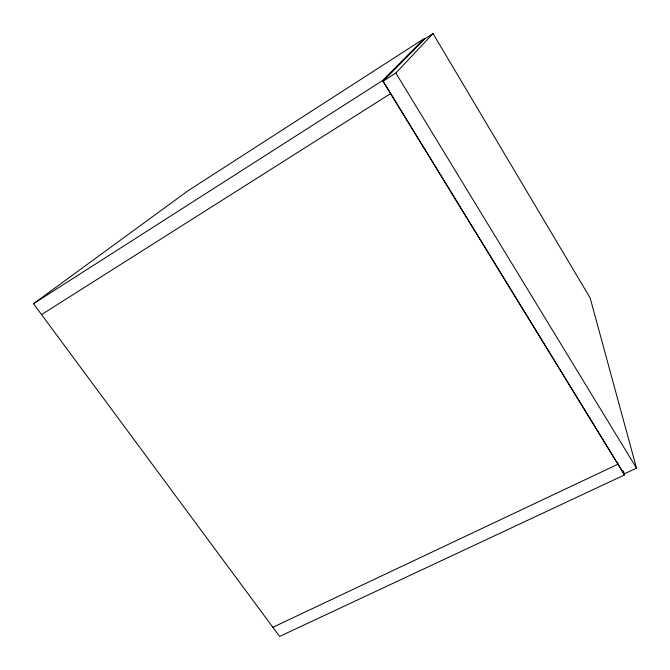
<?xml version="1.0" encoding="UTF-8"?>
<svg xmlns="http://www.w3.org/2000/svg" width="670" height="670" viewBox="0 0 670 670"><rect width="100%" height="100%" fill="white"/><g stroke="black" fill="none" stroke-linecap="round" stroke-linejoin="round"><path stroke-width="1" d="M383.089 81.204L395.853 73.055L433.013 33.567L590.144 297.974L636.5 468.137L624.038 473.975L383.089 81.204L424.738 38.893L433.013 33.567M33.5 303.694L382.553 80.568L424.495 38.383L187.994 190.774L33.5 303.694L279.616 636.433L624.499 474.938L623.996 472.911M41.557 314.59L390.56 93.624M272.858 627.296L617.924 464.226L617.438 462.2M382.553 80.568L624.499 474.938M395.853 73.055L636.5 468.137M623.293 470.926L624.038 473.975"/></g></svg>
